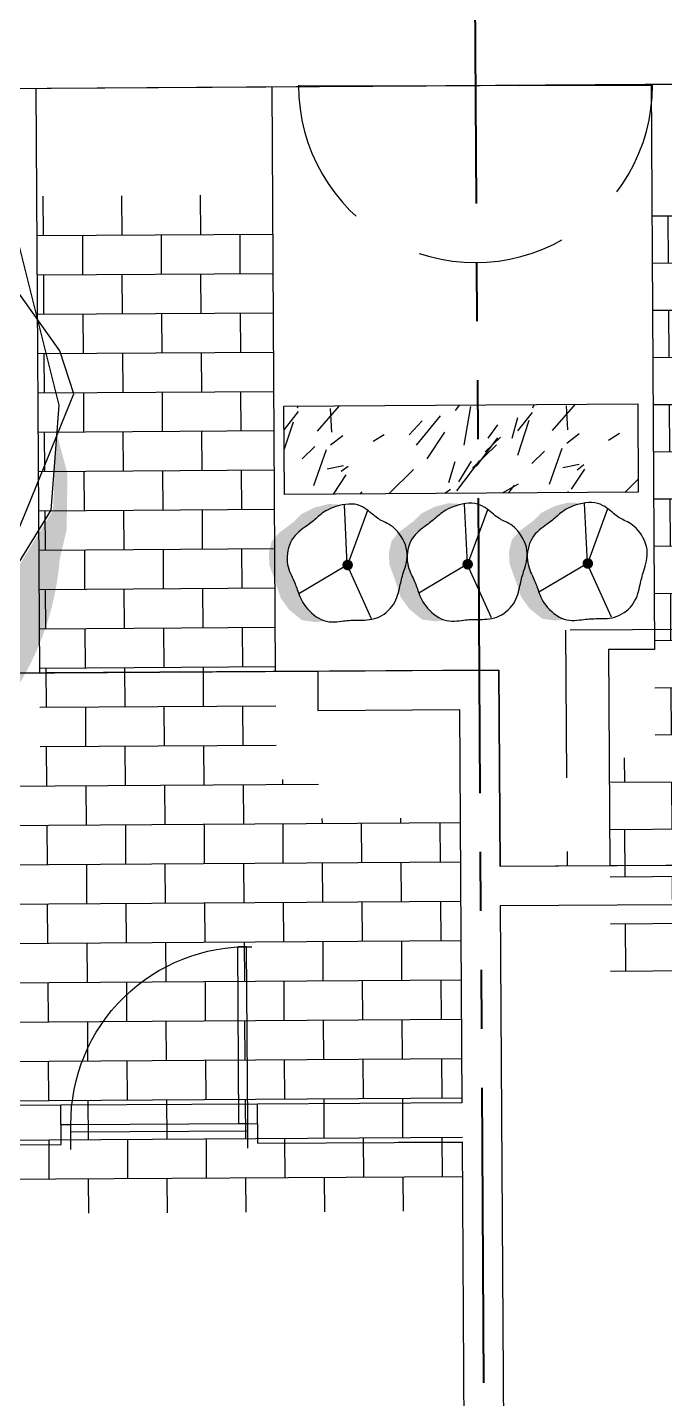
# Model space of a CAD drawing. Header units: feet. Extents: x 919634 to 928945, y 707022 to 708026.
# Drawn here: x 920494.46 to 920505.26, y 707234.7 to 707257.96 of the extents above; entities that cross this region are included whole.
import ezdxf

# ---------------------------------------------------------------- set-up
doc = ezdxf.new("R2010")
doc.units = ezdxf.units.FT
doc.header["$LTSCALE"] = 20
doc.header["$MEASUREMENT"] = 0
for name, pattern in [('HIDDEN2', [0.1875, 0.125, -0.0625]), ('Site Plan$0$HIDDEN2', [0.1875, 0.125, -0.0625]), ('Site Plan$0$PHANTOM2', [1.25, 0.625, -0.125, 0.125, -0.125, 0.125, -0.125])]:
    doc.linetypes.add(name, pattern=pattern)
for name, color, linetype in [('-u-site-utility clear zone', 252, 'HIDDEN2'), ('-u-site-xref', 7, 'Continuous'), ('LP-ANNO-LABL-SHRB', 2, 'Continuous'), ('Site Plan$0$-u-site-bldg_interior', 252, 'Continuous'), ('Site Plan$0$A-SILL', 4, 'Continuous'), ('Site Plan$0$SP-BLDG-ROOF ABOVE', 4, 'Site Plan$0$HIDDEN2'), ('Site Plan$0$SP-LOT PAVERS', 254, 'Continuous'), ('x-Villa5-LP Block$0$L-002', 253, 'Continuous'), ('x-Villa5-LP Block$0$LK-SHRB-013M', 253, 'Continuous'), ('x-Villa5-LP Block$0$LK-SHRB-035M', 253, 'Continuous'), ('x-Villa5-LP Block$0$LK-SHRB-TRNK', 253, 'Continuous'), ('x-Villa5-LP Block$0$LK-TREE-025M', 253, 'Continuous'), ('x-Villa5-LP Block$0$LK-TREE-050M', 253, 'Continuous'), ('x-Villa5-LP Block$0$LK-TREE-TRNK', 253, 'Continuous'), ('x-Villa5-LP Block$0$LP-PATT-SHAR', 253, 'Continuous'), ('x-Villa5-LP Block$0$LP-SHRB', 253, 'Continuous'), ('x-Villa5-LP Block$0$LP-TREE', 253, 'Continuous')]:
    doc.layers.add(name, color=color, linetype=linetype)
for name, color, linetype, lineweight in [('Site Plan$0$SP-LOT LINES', 252, 'Site Plan$0$PHANTOM2', 40), ('Site Plan$0$SP-SIDEWALK', 2, 'Continuous', 25), ('SP-BUILDING-FOOTPRINT', 1, 'Continuous', 25)]:
    doc.layers.add(name, color=color, linetype=linetype, lineweight=lineweight)
for name, color, linetype, plot in [('x-Villa5-LP Block$0$-u-site-no_plot', 253, 'Continuous', False), ('x-Villa5-LP Block$0$LK-SHRB-SHAD', 253, 'Continuous', False), ('x-Villa5-LP Block$0$LK-TREE-SHAD', 253, 'Continuous', False), ('x-Villa5-LP Block$0$LK-TREE-SHAD-SM30', 253, 'Continuous', False), ('x-Villa5-LP Block$0$LK-TREE-SHAD-SM40', 253, 'Continuous', False), ('x-Villa5-LP Block$0$LK-TREE-SHAD-SM50', 253, 'Continuous', False)]:
    doc.layers.add(name, color=color, linetype=linetype, plot=plot)
doc.layers.get('-u-site-xref').off()

# ---------------------------------------------------------------- blocks, each defined once
blk = doc.blocks.new('Site Plan$0$DR1H902')
for p, q in [((-0.5, 0), (-0.5, 1)), ((-0.5, 1.000000000000057), (-0.4500000000000455, 1.000000000000057)), ((-0.4500000000000455, 0), (-0.4500000000000455, 1)), ((-0.5, -5.684341886080801e-14), (-0.4500000000000455, -5.684341886080801e-14))]:
    blk.add_line(p, q)
blk.add_arc((-0.5, 0), 1, 0, 91.70698490235472)
blk = doc.blocks.new('Site Plan$0$A$C4e4189c5')
at = {"layer": 'Site Plan$0$-u-site-bldg_interior'}
for p, q in [((-38.00000000004002, 4), (-40.00000000004002, 4)), ((-2.00000000005457, 5.5), (-38.00000000005457, 5.5)), ((-2.000000000040018, 4), (-38.00000000004002, 4)), ((-2.000000000040018, 4), (-4.001776687800884e-11, 4))]:
    blk.add_line(p, q, dxfattribs=at)
at = {"layer": 'Site Plan$0$-u-site-bldg_interior', "xscale": 35.99999999999999, "yscale": 35.99999999999999, "zscale": 95.99999999999997, "rotation": 179.9999999999935}
blk.add_blockref('Site Plan$0$DR1H902', (-20.00000000004002, 4), dxfattribs=at)
blk = doc.blocks.new('Site Plan')
at = {"layer": 'Site Plan$0$SP-LOT PAVERS', "extrusion": (-1.012727550993414e-05, 0.001616752370592864, 0.9999986930037512)}
h = blk.add_hatch(dxfattribs=at)
h.set_pattern_fill('AR-B816', color=256, scale=0.1, angle=-179.6413618668968)
h.set_pattern_definition([(180.3586381331031, (920562.0930440645, 707258.4397993711), (0.005007500297315185, -0.799984327934475), []), (270.3586381331032, (920562.0930440645, 707258.4397993711), (0.8049918282317896, -0.7949768276371598), [0.8000000000000004, -0.8000000000000004])])
h.paths.add_polyline_path([(920504.3377673797, 707242.827994029), (920509.1165562978, 707242.8579068489), (920520.4597272475, 707242.9289094043), (920520.4367761434, 707246.5954781545), (920509.093605418, 707246.5244755999), (920509.0335962907, 707256.107634816), (920505.0336796336, 707256.0818012985), (920505.0936839062, 707246.4994380993), (920504.3148165, 707246.4945627804)])
h = blk.add_hatch(dxfattribs=at)
h.set_pattern_fill('AR-B816', color=256, scale=0.08333333333333336, angle=-179.6413618668968)
h.set_pattern_definition([(180.3586381331031, (920558.708473335, 707256.4177785622), (0.004172916914429321, -0.6666536066120625), []), (270.3586381331032, (920558.708473335, 707256.4177785622), (0.6708265235264912, -0.6624806896976327), [0.6666666666666669, -0.6666666666666669])])
h.paths.add_polyline_path([(920494.6692781327, 707246.1000504856), (920494.025797287, 707246.0960226184), (920494.0299700298, 707245.4293967742), (920491.6238786422, 707245.4143080863), (920491.6468296855, 707241.7477132501), (920490.9801760794, 707241.7435403331), (920490.9989541193, 707238.7436129298), (920501.8320752211, 707238.8114089054), (920501.7903461605, 707245.4779450693), (920499.3864185988, 707245.4628976897), (920499.382245682, 707246.1295512964), (920498.6691998767, 707246.1250879875), (920498.6093941869, 707256.0415884972), (920494.6094724428, 707256.0165509947)])
at = {"layer": 'Site Plan$0$-u-site-bldg_interior', "extrusion": (-1.012727550993415e-05, 0.001616752370592864, 0.9999986930037513)}
for p, q in [((920499.3822923471, 707247.0388986663, 0.05321810749034943), (920501.7862460534, 707247.0539461899, 0.05321812487219189)), ((920499.3822923471, 707247.0388986663, 0.05321810749034943), (920499.3864652533, 707246.3722459308, 0.05429596354960848)), ((920501.7862460534, 707247.0539461899, 0.05321812487219189), (920502.4528996603, 707247.0581191014, 0.0532181296924461)), ((920502.4528996603, 707247.0581191014, 0.0532181296924461), (920502.4737641788, 707243.7248572735, 0.05860740699907963)), ((920499.3864652533, 707246.3722459308, 0.05429596354960848), (920501.790392815, 707246.3872932908, 0.05429598093145012)), ((920501.8321217666, 707239.7207658397, 0.06507454167969644), (920501.790392815, 707246.3872932908, 0.05429598093145012)), ((920505.449993687, 707243.7434869517, 0.05860742851896363), (920502.473740818, 707243.7248571272, 0.05860740699909893)), ((920505.454166593, 707243.0768342165, 0.05968528457784623), (920502.4779141698, 707243.0582043948, 0.05968526305798477)), ((920502.4779141698, 707243.0582043948, 0.05968526305798477), (920502.7183777749, 707204.642356971, 0.1217966918690989)), ((920495.0276807438, 707239.6781735108, 0.06507449247946477), (920490.1153914032, 707239.6474250857, 0.06507445696104391)), ((920498.3609487773, 707239.6990380681, 0.0650745165807358), (920495.0276807438, 707239.6781735108, 0.06507449247946477)), ((920495.03185365, 707239.0115207911, 0.06615234851331432), (920495.0276807438, 707239.6781735108, 0.06507449247946477)), ((920501.8321217666, 707239.7207658397, 0.06507454167969644), (920498.3609487773, 707239.6990380681, 0.0650745165807358)), ((920498.365121683, 707239.0323853329, 0.06615237263980663), (920498.3609487773, 707239.6990380681, 0.0650745165807358)), ((920495.1964305987, 707239.345890371, 0.06561342171415784), (920495.0297671971, 707239.3448471428, 0.06561342050947072)), ((920498.1963718286, 707239.3646684724, 0.06561344340549), (920495.1964305987, 707239.345890371, 0.06561342171415784)), ((920495.1990386649, 707238.9292324111, 0.06628708175161824), (920495.1964305987, 707239.345890371, 0.06561342171415784)), ((920498.1963718286, 707239.3646684724, 0.06561344340549), (920498.3630352304, 707239.3657117003, 0.06561344461055355)), ((920498.1989798946, 707238.948010513, 0.0662871034421975), (920498.1963718286, 707239.3646684724, 0.06561344340549)), ((920498.1971542484, 707239.2396710847, 0.0658155414163893), (920495.1972130184, 707239.2208929831, 0.06581551972524538)), ((920490.1195643091, 707238.9807723502, 0.06615231302049117), (920495.03185365, 707239.0115207911, 0.06615234851331432)), ((920498.365121683, 707239.0323853329, 0.06615237263980663), (920501.8362946725, 707239.0541131045, 0.06615239773876727)), ((920501.8362947647, 707239.054113105, 0.06615239773876794), (920500.7530632297, 707239.0473326283, 0.06615238990643744)), ((920502.06423963, 707202.6382253412, 0.125030256021633), (920501.8362946725, 707239.0541131045, 0.06615239773876727))]:
    blk.add_line(p, q, dxfattribs=at)
at = {"layer": 'Site Plan$0$A-SILL', "extrusion": (-1.012727550993415e-05, 0.001616752370592864, 0.9999986930037513)}
blk.add_line((920494.025843952, 707247.005370032, 0.05321806876042634), (920499.3822923471, 707247.0388986663, 0.05321810749034943), dxfattribs=at)
at = {"layer": 'Site Plan$0$SP-BLDG-ROOF ABOVE', "extrusion": (-1.012727550993415e-05, 0.001616752370592864, 0.9999986930037513)}
for p, q in [((920503.5864028551, 707247.7318522489, 0.05214034791952178), (920503.6114402985, 707243.7319785454, 0.05860741522526114)), ((920521.1610813562, 707247.8418607704, 0.05214047499307348), (920503.5864031294, 707247.7318522506, 0.05214034791952377)), ((920503.5864172401, 707247.73267278, 0.05213965697909793), (920503.6114546834, 707243.7327990762, 0.05860672428521373)), ((920521.1610957417, 707247.8426813006, 0.05213978405396717), (920503.5864175148, 707247.7326727815, 0.05213965697947636))]:
    blk.add_line(p, q, dxfattribs=at)
at = {"layer": 'Site Plan$0$SP-LOT LINES', "ltscale": 0.4, "extrusion": (-1.012727550993415e-05, 0.001616752370592864, 0.9999986930037513)}
blk.add_line((920501.9135177835, 707279.972025266, -4.026398703895142e-07), (920502.4768600938, 707189.9739059963, 0.145510165342973), dxfattribs=at)
at = {"layer": 'Site Plan$0$SP-SIDEWALK'}
blk.add_line((920244.0593734146, 707255.3547335113), (920586.2355151859, 707257.499642179), dxfattribs=at)
at = {"layer": 'Site Plan$0$SP-SIDEWALK', "extrusion": (-1.012727550993415e-05, 0.001616752370592864, 0.9999986930037513)}
for p, q in [((920465.0582006973, 707256.7409092651, 0.03718472836680291), (920560.3896704355, 707257.337635629, 0.03718541766299509)), ((920494.6693220409, 707247.00985501, 0.05321733434067542), (920494.6095829764, 707256.9153221906, 0.0372020208686587)), ((920498.669249299, 707247.0339782477, 0.05321884140635645), (920498.6095102344, 707256.9394454281, 0.03720352793452796))]:
    blk.add_line(p, q, dxfattribs=at)
at = {"layer": 'Site Plan$0$SP-SIDEWALK', "extrusion": (-1.012727550993415e-05, 0.001616752370592864, 0.9999986930037513), "elevation": 1134.174394556449}
blk.add_lwpolyline([(920505.033698012, 707256.0825974615), (920505.0936837788, 707246.4994380994), (920504.3148165004, 707246.4945627814), (920504.3377672759, 707242.8280106517)], dxfattribs=at)
at = {"layer": 'Site Plan$0$-u-site-bldg_interior', "extrusion": (-1.012727550993413e-05, 0.001616752370592863, 0.9999986930037513), "xscale": -0.08333333333333341, "yscale": 0.08333333333333345, "zscale": 0.08333333333333337, "rotation": 180.3586381331032}
blk.add_blockref('Site Plan$0$A$C4e4189c5', (920498.360877577, 707238.7905013926, 1134.174394556448), dxfattribs=at)
blk = doc.blocks.new('x-Villa5-LP Block$0$SHRUB-LRG-121')
at = {"layer": 'x-Villa5-LP Block$0$LK-SHRB-SHAD'}
blk.add_hatch(color=256, dxfattribs=at).paths.add_polyline_path([(0.2065465789053249, 0.499285902393737), (0.2951794070149774, 0.5079279536462238), (0.411915319333076, 0.4906438459901814), (0.5243276808678559, 0.397741762831771), (0.5999898483938679, 0.2918765950680324), (0.6432253726944523, 0.1579247517193387), (0.6994315575786629, -0.001953250537884088), (0.703755108361996, -0.1099789298269798), (0.6778137954283778, -0.2158440975907219), (0.6107987294690176, -0.2914620730930899), (0.4746068345091103, -0.3930062126550524), (0.4097535480582408, -0.4578216202285113), (0.2908558562316514, -0.5161554880748369), (0.1676346053880735, -0.5464026751851456), (0.08764888707872842, -0.5420816469833696), (0.06386934541994549, -0.5312790790544568), (0.1525021735295979, -0.5075134316712848), (0.2389732221307597, -0.4578216202285113), (0.3146353896567717, -0.3908456959786335), (0.4184006496248998, -0.3173882371526879), (0.5027099187175637, -0.222325637317855), (0.5394601209599799, -0.1359050938865778), (0.5394601209599799, -0.008434790265017256), (0.5048716982260544, 0.1017514005494355), (0.4637979534339678, 0.1838509157789332), (0.431371310208533, 0.276753004088409), (0.3665180237576635, 0.3847786833775082), (0.2886940767231607, 0.4560756306780966), (0.2411350016392504, 0.4841623062630482)])
at = {"layer": 'x-Villa5-LP Block$0$LK-SHRB-013M'}
for p, q in [((-0.2098530739028206, 0.4809741930429254), (0.002837181159428326, 0.004674438082567178)), ((0.02411054094827492, 0.011761417733549), (0.4392924265207689, 0.2544689060083254)), ((0.002837181159428326, 0.004674438082567178), (-0.1833047622509838, -0.4896424062422291))]:
    blk.add_line(p, q, dxfattribs=at)
at = {"layer": 'x-Villa5-LP Block$0$LK-SHRB-035M'}
blk.add_line((0.002837181159428326, -0.00418428843384433), (0.02518236886833591, -0.5396977819131603), dxfattribs=at)
blk.add_lwpolyline([(0.3657733124828653, -0.35104675494226), (0.3815805365216605, -0.3398224485478138), (0.3984144767265718, -0.327644928642151), (0.4158459435518083, -0.3143925663024838), (0.4334457474515645, -0.2999437326060139), (0.4507846988800637, -0.2841767986299537), (0.4674336082915005, -0.2669701354515119), (0.4829632861400981, -0.2482021141479045), (0.4969445428800441, -0.2277511057963295), (0.5090221857100872, -0.2055785103113124), (0.5191370088070641, -0.181977842956595), (0.5273038030923587, -0.157325647833229), (0.5335373594873332, -0.1319984690422693), (0.5378524689133641, -0.1063728506847603), (0.5402639222918211, -0.08082533686176063), (0.5407865105440806, -0.05573247167431816), (0.5394350245915192, -0.03147079922348794), (0.536275354923454, -0.008348851016915404), (0.5315777903010783, 0.01359689181135337), (0.5256637190535045, 0.03439796072068546), (0.5188545295098805, 0.05408588717044083), (0.511471609999326, 0.07269220261998655), (0.5038363488509816, 0.09024843852867548), (0.4962701343939813, 0.1067861263558783), (0.4890943549574445, 0.1223367975609513), (0.4825563381064555, 0.1369648516656667), (0.4766071683498154, 0.1508661604414172), (0.4711238694322759, 0.1642694637220075), (0.4659834650985957, 0.1774035013412316), (0.4610629790935121, 0.190497013132898), (0.456239435161784, 0.2037787389308043), (0.4513898570481558, 0.2174774185687482), (0.4463912684973721, 0.2318217918805381), (0.441103597414795, 0.2469884512149925), (0.4353183883481648, 0.2629453989810351), (0.4288100900058325, 0.2796084901026141), (0.4213531510961417, 0.2968935795036778), (0.4127220203274362, 0.3147165221081671), (0.4026911464080811, 0.3329931728400304), (0.391034978046406, 0.3516393866232121), (0.3775279639507758, 0.3705710183816642), (0.3620217693270575, 0.3896513068901406), (0.3446769253713242, 0.4085330263266691), (0.3257311797771578, 0.4268163347200868), (0.3054222802381474, 0.4441013900992274), (0.2839879744478893, 0.4599883504929316), (0.2616660100999724, 0.4740773739300366), (0.238694134887993, 0.4859686184393794), (0.2153100965055472, 0.4952622420497939), (0.1917475925335239, 0.5016977528998616), (0.1682241201020815, 0.505572059567136), (0.1449531262286641, 0.5073214207389043), (0.1221480579307368, 0.5073820951024572), (0.1000223622257579, 0.5061903413450857), (0.07878948613117842, 0.5041824181540839), (0.05866287666444947, 0.5017945842167428), (0.03985598084303632, 0.4994630982203496), (0.02248366055935236, 0.497542796593585), (0.006266437205681541, 0.4960628267306575), (-0.009173752950729863, 0.4949709137671725), (-0.02421497364264269, 0.4942147828387213), (-0.03923528860280356, 0.4937421590809024), (-0.05461276156398043, 0.4935007676293139), (-0.0707254562589128, 0.493438333619558), (-0.08795143642037573, 0.4935025821872294), (-0.1065660895111904, 0.4936041247113003), (-0.1264340979145473, 0.4935051175442382), (-0.1473174677437044, 0.4929306032818879), (-0.1689782051119195, 0.491605624520087), (-0.1911783161324578, 0.4892552238546806), (-0.2136798069185772, 0.4856044438815097), (-0.2362446835835428, 0.4803783271964157), (-0.2586349522406195, 0.4733019163952399), (-0.28062070960695, 0.4641738346543072), (-0.3020044148152365, 0.4530870274718488), (-0.3225966176020663, 0.4402080209265833), (-0.3422078677040261, 0.4257033410972291), (-0.3606487148577031, 0.4097395140625011), (-0.3777297087996843, 0.3924830659011107), (-0.3932613992665566, 0.37410052269178), (-0.4070543359949141, 0.3547584105132238), (-0.4189846554291066, 0.3346415083351673), (-0.4291908408445835, 0.3140076066914048), (-0.4378769622245784, 0.293132749006741), (-0.4452470895522964, 0.2722929787059769), (-0.451505292810964, 0.2517643392139171), (-0.4568556419838004, 0.2318228739553625), (-0.461502207054032, 0.2127446263551214), (-0.4656490580048782, 0.1948056398379947), (-0.4694891977182891, 0.1781690378778826), (-0.4731713606711594, 0.1625462641450675), (-0.4768332142391358, 0.1475358423589199), (-0.4806124257978439, 0.1327362962388214), (-0.4846466627229091, 0.1177461495041427), (-0.4890735923899712, 0.1021639258742653), (-0.4940308821746626, 0.08558814906856327), (-0.4996561994526161, 0.06761734280640752), (-0.5059803350152947, 0.04795023198010284), (-0.5126065733175551, 0.02668634617363708), (-0.519031322230056, 0.00402541614392149), (-0.5247509896234988, -0.01983282735213265), (-0.5292619833685421, -0.04468865355761409), (-0.5320607113358804, -0.070342331715608), (-0.5326435813961865, -0.09659413106920312), (-0.5305070014201405, -0.1232443208614882), (-0.5253009075472193, -0.1500657602906834), (-0.517289348992108, -0.1767216683755279), (-0.5068899032382888, -0.2028478540898924), (-0.4945201477692436, -0.2280801264076509), (-0.4805976600684474, -0.2520542943026705), (-0.4655400176193822, -0.2744061667488253), (-0.4497647979055373, -0.2947715527199861), (-0.4336895784103874, -0.3127862611900234), (-0.417675376585116, -0.328206366086075), (-0.4018569697517407, -0.3412690011483335), (-0.3863125751999661, -0.352331565070255), (-0.3711204102195111, -0.3617514565453028), (-0.3563586921000876, -0.3698860742669261), (-0.3421056381314074, -0.3770928169285881), (-0.3284394656031822, -0.383729083223745), (-0.3154383918051309, -0.3901522718458565), (-0.3031309360368155, -0.3966813471353809), (-0.291346825637234, -0.4034815360208093), (-0.2798660899552345, -0.4106796310776275), (-0.2684687583396652, -0.4184024248813252), (-0.2569348601393813, -0.4267767100073954), (-0.2450444247032308, -0.4359292790313241), (-0.232577481380055, -0.4459869245286043), (-0.219314059518716, -0.4570764390747222), (-0.2050514160916777, -0.4692157957703103), (-0.1896557185658807, -0.4819876898165489), (-0.1730103620318957, -0.4948659969397617), (-0.1549987415802647, -0.5073245928662686), (-0.1355042523015726, -0.5188373533223931), (-0.1144102892863614, -0.5288781540344552), (-0.09160024762520891, -0.5369208707287783), (-0.06695752240866426, -0.5424393791316859), (-0.04048119930575922, -0.5450505099464706), (-0.01263312629937019, -0.5449429137843325), (0.01600915804914393, -0.5424481962334475), (0.04486811517845268, -0.5378979628819813), (0.07336620652719716, -0.5316238193181171), (0.1009258935340398, -0.5239573711300203), (0.1269696376376288, -0.5152302239058635), (0.1509199002766195, -0.5057739832338264), (0.1723440149706832, -0.4958832636724217), (0.1913888035635622, -0.4857047156615764), (0.208345959980015, -0.4753479986115536), (0.2235071781447999, -0.464922771932617), (0.2371641519826824, -0.4545386950350405), (0.2496085754184136, -0.4443054273290805), (0.2611321423767592, -0.4343326282250146), (0.2720265467824774, -0.4247299571331027), (0.282572228871615, -0.4155614766450064), (0.2930046141253513, -0.4067088620779806), (0.3035478743361608, -0.3980081919306642), (0.3144261812965183, -0.3892955447016995), (0.3258637067988985, -0.3804069988897325), (0.338084622635769, -0.3711786329934093), (0.3513131005996044, -0.3614465255113686)], close=True, dxfattribs=at)
at = {"layer": 'x-Villa5-LP Block$0$LK-SHRB-TRNK', "const_width": 0.046875}
blk.add_lwpolyline([(-0.0234375, 0, 1), (0.0234375, 0, 1)], format="xyb", close=True, dxfattribs=at)
blk = doc.blocks.new('x-Villa5-LP Block$0$TREE-SIMP-007')
at = {"layer": 'x-Villa5-LP Block$0$LK-TREE-SHAD'}
blk.add_hatch(color=256, dxfattribs=at).paths.add_polyline_path([(0.04464626990468901, 0.4933402276700676), (0.118561608062322, 0.5128946276079205), (0.2185647204215968, 0.5107219136258578), (0.3620474371299451, 0.4759585417142773), (0.4816163718603264, 0.41077721549496), (0.5968373469838184, 0.2934508262281241), (0.6685787094780835, 0.09573413876823622), (0.6707526934215764, -0.07591002234803312), (0.6294470564557457, -0.2193089379584805), (0.5555317182981128, -0.3344626184234016), (0.4359627835677315, -0.4300618937703149), (0.3011759860731615, -0.4952432199896393), (0.1533453014777422, -0.5126249059454295), (0.06203811661239911, -0.4995886427736238), (0.1533453014777422, -0.4561344252940742), (0.3098719052869399, -0.4213710533824937), (0.3490035583092777, -0.3474988815952074), (0.3903091869949833, -0.3388080360272383), (0.4185709368600214, -0.2627631554380301), (0.4968342429046686, -0.1519549029372413), (0.4816163718603264, -0.05418291360825833), (0.5142260813322537, 0.019689258179028), (0.4794423961969585, 0.1239793790939174), (0.4598765655457271, 0.3325596261038299), (0.3924831709385046, 0.3564594436455195), (0.1837810270061482, 0.4868220960841683)])
at = {"layer": 'x-Villa5-LP Block$0$LK-TREE-SHAD-SM30'}
h = blk.add_hatch(color=256, dxfattribs=at)
edge = h.paths.add_edge_path()
edge.add_arc((0.2278096112222272, 2.131628207280301e-14), 0.4999999999999998, 268.9557401733575, 451.0442598266425)
edge.add_arc((0.2095848480200289, 2.131628207280301e-14), 0.4999999999999998, -88.95574017335753, 88.95574017335753, ccw=False)
at = {"layer": 'x-Villa5-LP Block$0$LK-TREE-SHAD-SM40'}
h = blk.add_hatch(color=256, dxfattribs=at)
edge = h.paths.add_edge_path()
edge.add_arc((0.2095848480200289, 2.131628207280301e-14), 0.4999999999999998, 271.0442598266425, 448.9557401733575)
edge.add_arc((0.2095848480200289, 2.842170943040401e-14), 0.4999999999999953, 88.95574017335763, 91.3924069492444)
edge.add_arc((0.185285154257798, 2.131628207280301e-14), 0.4999999999999998, -88.60759305075572, 88.60759305075572, ccw=False)
edge.add_arc((0.2095848480200289, 2.131628207280301e-14), 0.499999999999998, 268.6075930507556, 271.0442598266424)
at = {"layer": 'x-Villa5-LP Block$0$LK-TREE-SHAD-SM50'}
h = blk.add_hatch(color=256, dxfattribs=at)
edge = h.paths.add_edge_path()
edge.add_arc((0.185285154257798, 2.131628207280301e-14), 0.4999999999999998, 271.3924069492443, 448.6075930507557)
edge.add_arc((0.185285154257798, 2.131628207280301e-14), 0.499999999999998, 88.60759305075557, 95.22189701548905)
edge.add_arc((0.1590897602023347, -0.001406959955225773), 0.4997050858628154, -86.06592945530508, 92.2147573101438, ccw=False)
edge.add_arc((0.1852851542577696, 4.263256414560601e-14), 0.5000000000000203, 270.9269308393521, 271.3924069492468)
at = {"layer": 'x-Villa5-LP Block$0$LK-TREE-025M'}
blk.add_lwpolyline([(-0.0995639653173157, 0.5008954739388543), (-0.3296293215514368, 0.3388508305590534), (-0.4764329265077549, 0.2162224539657984), (-0.5027261094850246, -0.114436205212634), (-0.408508870483189, -0.3465542038794212), (-0.1674880213418817, -0.4407152817027296), (0.04943073822045108, -0.4779417523040692), (0.2992159765043425, -0.4210071483094566), (0.481077158763668, -0.1626116406032168), (0.481077158763668, -0.00275679018125885), (0.4591661729492955, 0.3235222830814806), (0.1787055545252656, 0.4417710769863987), (-0.02287551496701212, 0.524983190020464)], close=True, dxfattribs=at)
at = {"layer": 'x-Villa5-LP Block$0$LK-TREE-050M'}
blk.add_lwpolyline([(-0.003155627734059863, 0.4987056809810113), (-0.3274382229700166, 0.4198731506352757), (-0.5136816023922108, 0.07607573693711345), (-0.43261095487901, -0.2523931292834689), (-0.3383937158772028, -0.3925398463121539), (0.0165642594988924, -0.5217376017789519), (0.3890510183432809, -0.3312256564018483), (0.5073703417409092, 0.02133092590035091), (0.3934332155061497, 0.3519895850787833), (0.1830877516881344, 0.4833771335034314)], close=True, dxfattribs=at)
at = {"layer": 'x-Villa5-LP Block$0$LK-TREE-TRNK', "const_width": 0.03749999999999999}
blk.add_lwpolyline([(-0.01874999999998295, 2.131628207280301e-14, 1), (0.01875000000001137, 2.131628207280301e-14, 1)], format="xyb", close=True, dxfattribs=at)
blk = doc.blocks.new('x-Villa5-LP Block', base_point=(60.56777102686465, 154.948772139498, 6.35512269888012e-07))
at = {"layer": 'x-Villa5-LP Block$0$LP-PATT-SHAR'}
h = blk.add_hatch(dxfattribs=at)
h.set_pattern_fill('LAFX-C235-MULCH', color=256, scale=4, pattern_type=2)
h.set_pattern_definition([(4.236394799059999, (117.0630925456731, 161.6536001013224), (-55.99999999996307, -3.999999999998226), [0.196788, -108.099101158]), (11.8886580396, (119.4907725456731, 163.6815201013223), (-19.99999999998795, -3.999999999987124), [0.28226, -77.3836900904]), (18.7586503478, (115.9000965456731, 163.2018001013223), (-12.00135249324568, -3.995940231420409), [0.40684, -210.8370881116]), (26.5650511771, (116.0745445456731, 162.0242801013223), (3.999999999998839, 4.000000000001912), [0.195036, -8.74923497568]), (29.291362171, (115.9945725456731, 162.6494401013223), (-99.99999999996487, -56.0000000000163), [0.34172, -187.7008469828]), (30.5792268725, (119.6434125456731, 164.4666401013224), (-67.99999999995879, -39.99999999999294), [0.18574, -102.0297179592]), (30.96375653209999, (118.7566525456731, 162.4168001013223), (-7.999999999990193, -3.99999999999663), [0.59336, -22.7304477954]), (31.6075022462, (119.4980525456731, 163.2672001013223), (-20.00000000002493, -11.9999999999917), [0.2219, -60.8354494424]), (33.69006752600001, (118.0661325456731, 160.6868601013223), (-7.999999999996394, -3.999999999999507), [0.262072, -14.16013209604]), (34.6951535312, (118.4877325456731, 164.2702801013224), (-11.99999999999839, -7.999999999988333), [0.34478, -62.90077335639999]), (35.188743132, (117.4991725456731, 160.2870841013223), (-107.9704025626283, -76.04204212472915), [0.69372, -214.6014234584]), (35.7538872544, (119.2218525456731, 162.0315601013224), (-28.00000000002642, -19.99999999999163), [0.44784, -122.7755438572]), (36.41637851990001, (116.7432525456731, 161.8134801013223), (-76.01414970793455, -55.98079174272707), [0.55096, -208.255153236]), (36.8698976458, (116.2126469456731, 163.8632401013223), (-12.00000000000615, -7.99999999999078), [0.145372, -19.85462805224]), (37.18470645320001, (116.2853325456731, 163.3326401013223), (-15.99999999999958, -11.99999999998536), [0.26458, -145.3376168468]), (38.9909940425, (117.7172525456731, 162.5694401013224), (-20.0000000000038, -15.99999999999983), [0.196388, -107.877662002]), (39.61068824, (117.3756125456731, 163.7033201013223), (-91.99999999997935, -75.99999999991097), [0.82084, -149.7514050452]), (40.50284838530001, (119.1418925456731, 163.3835201013223), (-135.9659065597899, -116.0399597267622), [0.45884, -215.1704678476]), (41.34777721970001, (116.2926125456731, 162.8166401013223), (-31.99999999991816, -27.9999999999343), [0.24204, -132.9645501448]), (42.58049078329999, (119.5780125456731, 160.7232001013223), (-47.99999999992922, -43.99999999986755), [0.365244, -200.632269924]), (42.84703721090001, (116.7141725456731, 163.0418801013223), (-107.9619766122515, -100.0410496043131), [0.68404, -222.9227381596]), (43.36342295840001, (117.6372925456731, 163.3980401013224), (-68.00000000007914, -64.00000000011224), [0.359924, -98.67542319200001]), (43.95837332399999, (117.9207725456731, 163.1582001013223), (-107.9999999998423, -103.9999999998839), [0.5654399999999999, -155.023745074]), (44.0289780689, (117.1720925456731, 163.9068401013224), (-116.0000000001742, -112.0000000000871), [0.303284, -166.5978840112]), (44.1185960034, (116.0164125456731, 160.5996401013223), (-123.9413914751457, -120.0605325627017), [0.6684, -177.5451185268]), (45.9093804492, (118.6185725456731, 162.7584001013223), (120.0000000000683, 124.0000000000745), [0.32384, -177.8895149972]), (46.19348942400001, (119.1564125456731, 162.9110401013224), (88.04075343188468, 91.961001164119), [0.49352, -132.4726452916]), (46.49433359130001, (119.9050925456731, 164.0304001013224), (71.96612476155346, 76.03207801210893), [0.59128, -109.7536501416]), (47.29061004259999, (119.6434125456731, 162.5621601013223), (44.00000000004975, 47.99999999998922), [0.51436, -70.252845592]), (47.29061004259999, (116.1254125456731, 163.7686401013223), (44.00000000004975, 47.99999999998922), [0.1286, -70.6386294368]), (47.8155566842, (117.0630925456731, 162.8747201013223), (76.00000000003259, 84.00000000000307), [0.3139, -172.4286839816]), (48.6913859865, (118.4077725456731, 160.6141721013223), (27.99999999997342, 32.00000000002454), [0.63864, -175.0884164632]), (48.945186229, (116.6778525456731, 163.8995601013224), (80.00000000014165, 92.00000000004077), [0.298808, -164.139629128]), (49.2891533288, (116.6051325456731, 160.7958801013224), (23.98960873812287, 28.00890345213219), [0.41232, -189.6192475584]), (50.52754015170001, (116.2126469456731, 162.3440801013223), (35.99999999987128, 43.99999999991179), [0.6402800000000001, -87.4505651716]), (50.59933933650001, (118.5676525456731, 161.9370401013223), (35.999999999971, 43.99999999993225), [0.26338, -144.6779873448]), (51.6666598909, (119.8760125456731, 161.4355201013223), (59.99999999990578, 75.99999999987719), [0.398448, -218.8730720772]), (52.1250163489, (117.9134925456731, 162.3150401013224), (12.00000000000035, 15.99999999999941), [0.165748, -45.4412674816]), (52.5238204386, (117.0049325456731, 163.6888001013224), (52.00000000003287, 67.99999999994802), [0.274768, -150.9336970072]), (52.74471054640001, (117.2738525456731, 161.2756001013223), (12.00571148050183, 15.99571479635884), [0.64836, -124.9541741904]), (52.853313302, (119.1273725456731, 161.2538001013224), (11.99999999998811, 15.99999999999677), [0.300924, -165.3010089128]), (52.853313302, (116.0163965456731, 161.2029201013223), (11.99999999998811, 15.99999999999677), [0.6018399999999999, -165.0000854696]), (53.42696902149999, (118.3205325456731, 164.0449601013223), (80.00000000000671, 108.0000000000848), [0.280572, -154.1215008996]), (55.0079798014, (119.6652125456731, 161.9952001013224), (8.000000000000005, 11.99999999998184), [0.2661719999999999, -48.56004884799999]), (55.58163552090001, (118.3496125456731, 162.3659201013224), (51.97263882129674, 76.01871357711228), [0.4758, -169.2769596504]), (55.88552705470001, (118.4949725456731, 163.1800001013223), (7.999999999982264, 11.99999999999247), [0.54432, -149.2288414084]), (56.30993247399999, (117.8190125456731, 161.1084401013223), (3.999999999999508, 7.999999999996393), [0.7338, -13.68840068556]), (56.30993247399999, (116.9031725456731, 161.4137201013224), (3.999999999999508, 7.999999999996393), [0.28828, -14.13392479544]), (56.59217541029999, (119.4180925456731, 164.1249201013223), (108.0552685508548, 163.9635902827126), [0.40924, -210.3797519764]), (57.14427804959999, (115.8492165456731, 161.6754001013223), (36.02656141108064, 55.98291590184687), [0.41532, -147.1516050132]), (57.99461679189999, (117.1720925456731, 160.6650521013223), (11.99999999999397, 19.99999999998042), [0.4114399999999999, -37.32449366455999]), (60.708637829, (118.2405725456731, 160.3161601013223), (56.00000000001632, 99.99999999996487), [0.3417, -187.7008469828]), (62.81888891450001, (117.5791325456731, 162.3004801013223), (4.000000000003781, 7.99999999999943), [0.302324, -166.0707500204]), (65.1794586645, (119.0037725456731, 163.9868001013224), (23.98016984858512, 52.00914779172928), [0.64068, -237.3845405396]), (66.2505055071, (117.3901725456731, 161.0139601013223), (27.99999999999469, 63.99999999988719), [0.397056, -108.8549478608]), (68.1985905136, (117.4482925456731, 162.6275601013224), (4.000000000010463, 11.999999999997), [0.5479999999999999, -20.99266290064]), (68.4590240815, (117.8989725456731, 163.6451601013223), (51.99999999990812, 132.0000000000264), [0.296948, -163.116638836]), (69.1022345012, (116.5906125456731, 161.4137201013224), (31.96079913338266, 84.01492319077363), [0.42792, -145.1742755116]), (69.22774531800002, (119.7960525456731, 161.2247201013223), (11.99999999996873, 31.99999999999514), [0.225444, -123.83905563]), (70.3461759419, (118.3496125456731, 161.3264801013223), (4.000000000006307, 11.99999999998665), [0.64832, -58.8159421784]), (70.9743939624, (118.9819725456731, 160.8322401013224), (4.000000000009033, 12.00000000000449), [0.44592, -122.2569542368]), (71.5650511771, (116.8668125456731, 162.2859601013224), (-1.536326621476292e-12, 4.000000000002049), [0.6205999999999999, -12.02850691588]), (72.9794743885, (118.8947725456731, 161.4064401013223), (43.99999999994675, 144.0000000000047), [0.372476, -204.6055718795999]), (74.8459319497, (116.8740925456731, 164.1249201013223), (39.99999999994552, 147.9999999999274), [0.361464, -198.555606126]), (78.690067526, (116.4888525456731, 160.2144001013224), (-6.269429420058259e-13, 4.000000000000169), [0.593, -19.80307453568]), (79.91940201250002, (119.5489325456731, 161.3410401013223), (11.99999999994069, 67.99999999995808), [0.6644399999999999, -182.1578872004]), (93.0664855011, (117.9352925456731, 161.9080001013224), (3.963425912546002, -76.00191612744558), [0.4076399999999999, -147.8084333904])])
h.paths.add_polyline_path([(122.1835725456731, 161.8670401013223), (122.1835725456731, 160.3670401013223), (116.1835725456731, 160.3670401013223), (116.1835725456731, 161.8670401013223)])
at = {"layer": 'x-Villa5-LP Block$0$-u-site-no_plot'}
blk.add_line((155.9011008797679, 154.9487705444917, 1.271022602284738e-06), (60.56777063921465, 154.9503595109563, 6.355122698880119e-07), dxfattribs=at)
at = {"layer": 'x-Villa5-LP Block$0$L-002', "elevation": 6.355122698880118e-07}
blk.add_lwpolyline([(122.1835725456731, 161.8670401013223), (122.1835725456731, 160.3670401013223), (116.1835725456731, 160.3670401013223), (116.1835725456731, 161.8670401013223)], close=True, dxfattribs=at)
at = {"layer": 'x-Villa5-LP Block$0$LP-SHRB', "xscale": 1.896938157072053, "yscale": 1.896938157072053, "zscale": 3.319641774876093}
for p in [(117.0473933464294, 163.0699311702484), (119.0840325865123, 163.0699311702484), (121.119491389469, 163.0699311702484)]:
    blk.add_blockref('x-Villa5-LP Block$0$SHRUB-LRG-121', p, dxfattribs=at)
at = {"layer": 'x-Villa5-LP Block$0$LP-TREE', "xscale": 9.553646090099173, "yscale": 9.553646090099173, "zscale": 9.733612224634927, "rotation": 90}
blk.add_blockref('x-Villa5-LP Block$0$TREE-SIMP-007', (130.7599702861364, 160.356525621813), dxfattribs=at)
blk = doc.blocks.new('A$C2b7dc3a7')
at = {"layer": '-u-site-utility clear zone'}
blk.add_lwpolyline([(-3, 5.684341886080801e-14), (2.999990343749232, 0.007611662847921252)], dxfattribs=at)
blk.add_arc((0, 5.684341886080801e-14), 3, 179.8546277919402, 0.1453722080597722, dxfattribs=at)

msp = doc.modelspace()

# ---------------------------------------------------------------- block references
at = {"layer": '-u-site-xref'}
msp.add_blockref('Site Plan', (0, 0), dxfattribs=at)

# ---------------------------------------------------------------- next in the draw order: linework, layer by layer
at = {"layer": 'SP-BUILDING-FOOTPRINT', "elevation": 0.04472976956731145}
msp.add_lwpolyline([(920534.6186479109, 707247.25988054), (920523.059056203, 707247.1871031291), (920523.0800419018, 707243.8538420661), (920502.4737397748, 707243.7250239885), (920502.4529032897, 707247.0581191246), (920490.953098699, 707246.9861499394), (920490.9989920001, 707239.6529559753), (920484.1658189049, 707239.6101837975), (920484.1120926305, 707248.1933551952), (920478.9339891052, 707248.1609533291), (920478.9319026078, 707248.4942864117), (920472.2886054983, 707248.4318341686), (920472.2655242018, 707252.1192427594), (920465.4207395792, 707252.0763978998), (920465.4702511401, 707244.1665573975), (920465.1369232569, 707244.1644915914), (920465.3804693236, 707203.7462510867), (920483.722919673, 707203.856776239), (920483.7349707381, 707201.8568146141), (920502.7373352613, 707201.9757558381), (920502.7246717815, 707203.9988407188), (920523.3888124871, 707204.1050644913), (920523.4013307989, 707202.1051057909), (920542.4009624379, 707202.2241691786)], dxfattribs=at)

# ---------------------------------------------------------------- next in the draw order: block references
at = {"layer": '-u-site-xref', "extrusion": (-9.720214955475707e-05, -3.025696142245557e-07, 0.9999999952758253), "rotation": 180.3585587429245}
msp.add_blockref('x-Villa5-LP Block', (920560.3853189615, 707257.3391005188, -89.65725960982013), dxfattribs=at)
at = {"layer": 'LP-ANNO-LABL-SHRB'}
msp.add_blockref('A$C2b7dc3a7', (920502.0574911747, 707256.9681719033, 0.03718648534259386), dxfattribs=at)

doc.saveas('drawing.dxf')
